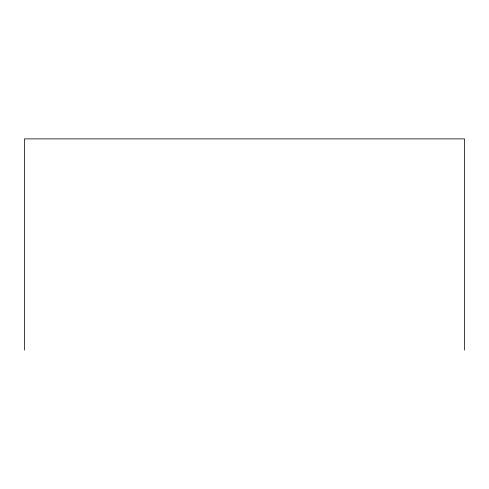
<?xml version="1.0" encoding="UTF-8"?>
<svg xmlns="http://www.w3.org/2000/svg" width="489" height="489" viewBox="0 0 489 489"><rect width="100%" height="100%" fill="white"/><g stroke="black" fill="none" stroke-linecap="round" stroke-linejoin="round"><path stroke-width="0.73" d="M464.55 350.106L464.55 138.894L24.45 138.894L24.45 350.106"/></g></svg>
